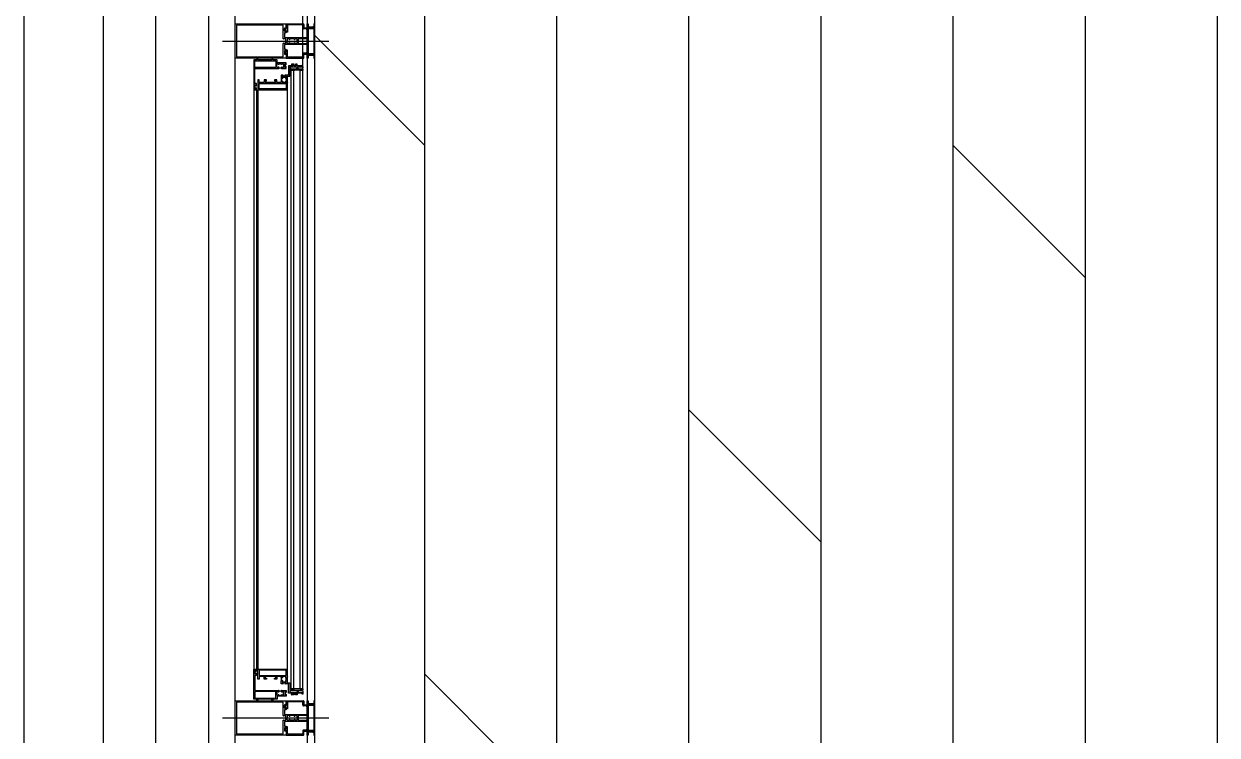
# Model space of a CAD drawing. Header units: millimetres. Extents: x 0 to 356400, y 0 to 68257.
# Drawn here: x 110658.2 to 110748.5, y 7123 to 7176.8 of the extents above; entities that cross this region are included whole.
import ezdxf

# ---------------------------------------------------------------- set-up
doc = ezdxf.new("R2010")
doc.units = ezdxf.units.MM
doc.header["$LTSCALE"] = 75
doc.layers.add('8', color=8, linetype='Continuous')

# ---------------------------------------------------------------- blocks, each defined once
blk = doc.blocks.new('G$C7369CDF7')
at = {"layer": '8'}
for p, q in [((1430.3, 39657.8), (8430.3, 39657.8)), ((1430.3, 39407.8), (8430.3, 39407.8)), ((4987.1, 39157.8), (5237.1, 39407.8)), ((1430.3, 39157.8), (8430.3, 39157.8)), ((1430.3, 38907.8), (8430.3, 38907.8)), ((5487.1, 38657.8), (5737.1, 38907.8)), ((1430.3, 38657.8), (8430.3, 38657.8)), ((1430.3, 38407.8), (8430.3, 38407.8)), ((5987.1, 38157.8), (6237.1, 38407.8)), ((1430.3, 38157.8), (8430.3, 38157.8)), ((4779.3, 37950), (4987.1, 38157.8)), ((4790.3, 37775.8), (4790.3, 37977.1)), ((6070.3, 37775.8), (6070.3, 37977.1)), ((2220.3, 37950), (8630.3, 37950)), ((3542.8, 37950), (8565.3, 37950)), ((3542.8, 37936), (8565.3, 37936)), ((4790.3, 37950), (4757.8, 37950)), ((4757.8, 37950), (4757.8, 37948.5)), ((4757.8, 37948.5), (4764.3, 37948.5)), ((4757.8, 37936), (4757.8, 37938)), ((4757.8, 37938), (4762.7, 37938)), ((4767.8, 37936), (4757.8, 37936)), ((4763.2, 37938.5), (4763.2, 37946.7)), ((4764.7, 37946.7), (4764.7, 37938.5)), ((4764.8, 37948), (4764.8, 37939.1)), ((4765.2, 37938), (4790.3, 37938)), ((4765.3, 37930), (4765.3, 37935.5)), ((4765.3, 37935.5), (4767.3, 37935.5)), ((4766.3, 37939.1), (4766.3, 37948)), ((4766.8, 37948.5), (4814.3, 37948.5)), ((4767.3, 37935.5), (4767.3, 37929)), ((4767.8, 37935.3), (4767.8, 37936)), ((4782.8, 37936), (4769.3, 37936)), ((4769.3, 37936), (4769.3, 37935.3)), ((4783.8, 37907.8), (4783.8, 37935)), ((4794.8, 37936), (4785.8, 37936)), ((4785.8, 37936), (4785.8, 37919)), ((4822.8, 37950), (4790.3, 37950)), ((4790.3, 37938), (4815.4, 37938)), ((4794.8, 37919), (4794.8, 37936)), ((4796.8, 37935), (4796.8, 37907.8)), ((4811.3, 37936), (4797.8, 37936)), ((4811.3, 37935.3), (4811.3, 37936)), ((4822.8, 37936), (4812.8, 37936)), ((4812.8, 37936), (4812.8, 37935.3)), ((4815.3, 37935.5), (4813.3, 37935.5)), ((4813.3, 37935.5), (4813.3, 37929)), ((4814.3, 37948.5), (4814.3, 37939.1)), ((4815.3, 37930), (4815.3, 37935.5)), ((4815.8, 37939.1), (4815.8, 37948)), ((4815.9, 37938.5), (4815.9, 37946.7)), ((4816.3, 37948.5), (4822.8, 37948.5)), ((4817.4, 37946.7), (4817.4, 37938.5)), ((4817.9, 37938), (4822.8, 37938)), ((4822.8, 37948.5), (4822.8, 37950)), ((4822.8, 37938), (4822.8, 37936)), ((6070.3, 37950), (6037.8, 37950)), ((6037.8, 37950), (6037.8, 37948.5)), ((6037.8, 37948.5), (6044.3, 37948.5)), ((6037.8, 37936), (6037.8, 37938)), ((6037.8, 37938), (6042.7, 37938)), ((6047.8, 37936), (6037.8, 37936)), ((6043.2, 37938.5), (6043.2, 37946.7)), ((6044.7, 37946.7), (6044.7, 37938.5)), ((6044.8, 37948), (6044.8, 37939.1)), ((6045.2, 37938), (6070.3, 37938)), ((6045.3, 37930), (6045.3, 37935.5)), ((6045.3, 37935.5), (6047.3, 37935.5)), ((6046.3, 37939.1), (6046.3, 37948)), ((6046.8, 37948.5), (6094.3, 37948.5)), ((6047.3, 37935.5), (6047.3, 37929)), ((6047.8, 37935.3), (6047.8, 37936)), ((6062.8, 37936), (6049.3, 37936)), ((6049.3, 37936), (6049.3, 37935.3)), ((6063.8, 37907.8), (6063.8, 37935)), ((6074.8, 37936), (6065.8, 37936)), ((6065.8, 37936), (6065.8, 37919)), ((6102.8, 37950), (6070.3, 37950)), ((6070.3, 37938), (6095.4, 37938)), ((6074.8, 37919), (6074.8, 37936)), ((6076.8, 37935), (6076.8, 37907.8)), ((6091.3, 37936), (6077.8, 37936)), ((6091.3, 37935.3), (6091.3, 37936)), ((6102.8, 37936), (6092.8, 37936)), ((6092.8, 37936), (6092.8, 37935.3)), ((6095.3, 37935.5), (6093.3, 37935.5)), ((6093.3, 37935.5), (6093.3, 37929)), ((6094.3, 37948.5), (6094.3, 37939.1)), ((6095.3, 37930), (6095.3, 37935.5)), ((6095.8, 37939.1), (6095.8, 37948)), ((6095.9, 37938.5), (6095.9, 37946.7)), ((6096.3, 37948.5), (6102.8, 37948.5)), ((6097.4, 37946.7), (6097.4, 37938.5)), ((6097.9, 37938), (6102.8, 37938)), ((6102.8, 37948.5), (6102.8, 37950)), ((6102.8, 37938), (6102.8, 37936)), ((6015.4, 37928), (3565.2, 37928)), ((4757.8, 37896.3), (4757.8, 37929)), ((4758.8, 37930), (4765.3, 37930)), ((4766.3, 37928), (4759.8, 37928)), ((4759.8, 37928), (4759.8, 37898.6)), ((4785.8, 37919), (4790.3, 37919)), ((4785.8, 37916.2), (4785.8, 37913.5)), ((4785.8, 37911), (4785.8, 37904)), ((4786.3, 37913), (4786.5, 37913)), ((4786.5, 37911.5), (4786.3, 37911.5)), ((4790.3, 37917), (4786.6, 37917)), ((4790.3, 37919), (4794.8, 37919)), ((4790.3, 37917), (4794, 37917)), ((4794.3, 37913), (4794, 37913)), ((4794, 37911.5), (4794.3, 37911.5)), ((4794.8, 37916.2), (4794.8, 37913.5)), ((4794.8, 37911), (4794.8, 37904)), ((4814.3, 37928), (4820.8, 37928)), ((4821.8, 37930), (4815.3, 37930)), ((4820.8, 37928), (4820.8, 37898.6)), ((4822.8, 37896.3), (4822.8, 37929)), ((4837.2, 37917.2), (4834, 37917.2)), ((4834, 37917.2), (4834, 37914.2)), ((4837.2, 37911.5), (4834, 37911.5)), ((4834, 37911.5), (4834, 37907)), ((4834.5, 37913.7), (4835.2, 37913.7)), ((4835, 37927.7), (4835, 37926.8)), ((4839.2, 37928), (4835.3, 37928)), ((4835.3, 37926.5), (4837.2, 37926.5)), ((4835.7, 37914.2), (4835.7, 37915.2)), ((4835.7, 37915.2), (4837.2, 37915.2)), ((4835.7, 37907), (4835.7, 37909.5)), ((4835.7, 37909.5), (4837.2, 37909.5)), ((4837.2, 37926.5), (4837.2, 37917.2)), ((4837.2, 37915.2), (4837.2, 37913.7)), ((4837.2, 37913.7), (4837.2, 37911.5)), ((4837.2, 37909.5), (4837.2, 37901)), ((4839.2, 37919), (4839.2, 37928)), ((4842.7, 37919), (4839.2, 37919)), ((4839.2, 37903), (4839.2, 37917.7)), ((4839.2, 37917.7), (4841.4, 37917.7)), ((4841.4, 37917.7), (4841.4, 37915.7)), ((4841.4, 37915.7), (4842.7, 37915.7)), ((4842.7, 37903), (4842.7, 37927)), ((4842.7, 37927), (4845.2, 37927)), ((4842.7, 37915.7), (4842.7, 37919)), ((4845.2, 37923), (4845.2, 37928)), ((4845.2, 37927), (4845.2, 37903)), ((6015.4, 37923), (4845.2, 37923)), ((4845.2, 37906), (4845.2, 37912)), ((6015.4, 37911), (4845.2, 37911)), ((6015.4, 37923), (6015.4, 37928)), ((6015.4, 37927), (6015.4, 37903)), ((6017.9, 37927), (6015.4, 37927)), ((6015.4, 37906), (6015.4, 37912)), ((6017.9, 37903), (6017.9, 37927)), ((6017.9, 37915.7), (6017.9, 37919)), ((6017.9, 37919), (6021.4, 37919)), ((6019.2, 37915.7), (6017.9, 37915.7)), ((6021.4, 37917.7), (6019.2, 37917.7)), ((6019.2, 37917.7), (6019.2, 37915.7)), ((6021.4, 37919), (6021.4, 37928)), ((6021.4, 37928), (6025.3, 37928)), ((6021.4, 37903), (6021.4, 37917.7)), ((6025.3, 37926.5), (6023.4, 37926.5)), ((6023.4, 37926.5), (6023.4, 37917.2)), ((6023.4, 37917.2), (6026.6, 37917.2)), ((6024.9, 37915.2), (6023.4, 37915.2)), ((6023.4, 37915.2), (6023.4, 37913.7)), ((6023.4, 37913.7), (6023.4, 37911.5)), ((6023.4, 37911.5), (6026.6, 37911.5)), ((6024.9, 37909.5), (6023.4, 37909.5)), ((6023.4, 37909.5), (6023.4, 37901)), ((6024.9, 37914.2), (6024.9, 37915.2)), ((6024.9, 37907), (6024.9, 37909.5)), ((6026.1, 37913.7), (6025.4, 37913.7)), ((6025.6, 37927.7), (6025.6, 37926.8)), ((6026.6, 37917.2), (6026.6, 37914.2)), ((6026.6, 37911.5), (6026.6, 37907)), ((6037.8, 37896.3), (6037.8, 37929)), ((6038.8, 37930), (6045.3, 37930)), ((6046.3, 37928), (6039.8, 37928)), ((6039.8, 37928), (6039.8, 37898.6)), ((6065.8, 37919), (6070.3, 37919)), ((6065.8, 37916.2), (6065.8, 37913.5)), ((6065.8, 37911), (6065.8, 37904)), ((6066.3, 37913), (6066.5, 37913)), ((6066.5, 37911.5), (6066.3, 37911.5)), ((6070.3, 37917), (6066.6, 37917)), ((6070.3, 37919), (6074.8, 37919)), ((6070.3, 37917), (6074, 37917)), ((6074.3, 37913), (6074, 37913)), ((6074, 37911.5), (6074.3, 37911.5)), ((6074.8, 37916.2), (6074.8, 37913.5)), ((6074.8, 37911), (6074.8, 37904)), ((6094.3, 37928), (6100.8, 37928)), ((6101.8, 37930), (6095.3, 37930)), ((6100.8, 37928), (6100.8, 37898.6)), ((6102.8, 37896.3), (6102.8, 37929)), ((4767.3, 37896.3), (4757.8, 37896.3)), ((4757.8, 37800), (4757.8, 37896)), ((4757.8, 37896), (4766.7, 37896)), ((4759.8, 37898.6), (4773.3, 37898.6)), ((4760.3, 37890), (4760.3, 37802.5)), ((4785.8, 37890.5), (4760.8, 37890.5)), ((4766.7, 37894.9), (4765.8, 37894.9)), ((4765.8, 37894.9), (4765.8, 37893.3)), ((4765.8, 37893.3), (4771.8, 37893.3)), ((4765.9, 37893.9), (4765.9, 37894.4)), ((4766.4, 37894.9), (4767.3, 37894.9)), ((4771.1, 37893.4), (4766.4, 37893.4)), ((4773.3, 37896.3), (4770.3, 37896.3)), ((4770.3, 37894.9), (4771.1, 37894.9)), ((4770.8, 37896), (4774.3, 37896)), ((4771.8, 37894.9), (4770.8, 37894.9)), ((4771.6, 37894.4), (4771.6, 37893.9)), ((4771.8, 37893.3), (4771.8, 37894.9)), ((4773.3, 37898.6), (4773.3, 37896.3)), ((4774.8, 37895.5), (4774.8, 37893.5)), ((4775.3, 37893), (4783.3, 37893)), ((4784.1, 37907.5), (4783.8, 37907.8)), ((4783.8, 37907.2), (4784.1, 37907.5)), ((4783.8, 37893.5), (4783.8, 37907.2)), ((4785.8, 37901.5), (4785.8, 37898.8)), ((4786.3, 37903.5), (4786.5, 37903.5)), ((4786.5, 37902), (4786.3, 37902)), ((4786.3, 37895), (4786.3, 37891)), ((4786.6, 37898), (4790.3, 37898)), ((4790.3, 37895.5), (4786.8, 37895.5)), ((4794, 37898), (4790.3, 37898)), ((4793.8, 37895.5), (4790.3, 37895.5)), ((4794.3, 37903.5), (4794, 37903.5)), ((4794, 37902), (4794.3, 37902)), ((4794.3, 37891), (4794.3, 37895)), ((4794.8, 37901.5), (4794.8, 37898.8)), ((4819.8, 37890.5), (4794.8, 37890.5)), ((4796.8, 37907.8), (4796.5, 37907.5)), ((4796.5, 37907.5), (4796.8, 37907.2)), ((4796.8, 37907.2), (4796.8, 37893.5)), ((4797.3, 37893), (4805.3, 37893)), ((4805.8, 37893.5), (4805.8, 37895.5)), ((4806.3, 37896), (4809.7, 37896)), ((4820.8, 37898.6), (4807.3, 37898.6)), ((4807.3, 37898.6), (4807.3, 37896.3)), ((4807.3, 37896.3), (4810.3, 37896.3)), ((4809.7, 37894.9), (4808.8, 37894.9)), ((4808.8, 37894.9), (4808.8, 37893.3)), ((4808.8, 37893.3), (4814.8, 37893.3)), ((4808.9, 37894.4), (4808.9, 37893.9)), ((4810.3, 37894.9), (4809.4, 37894.9)), ((4809.4, 37893.4), (4814.1, 37893.4)), ((4813.3, 37896.3), (4822.8, 37896.3)), ((4814.1, 37894.9), (4813.3, 37894.9)), ((4813.8, 37896), (4822.8, 37896)), ((4814.8, 37894.9), (4813.8, 37894.9)), ((4814.6, 37893.9), (4814.6, 37894.4)), ((4814.8, 37893.3), (4814.8, 37894.9)), ((4820.3, 37802.5), (4820.3, 37890)), ((4822.8, 37896), (4822.8, 37800)), ((4834.8, 37896), (4831.3, 37896)), ((4831.3, 37896), (4831.3, 37885.3)), ((4831.3, 37885.3), (4831.6, 37885)), ((4833.3, 37893.5), (4833.3, 37895)), ((4833.3, 37895), (4834.8, 37895)), ((4840.3, 37893.5), (4833.3, 37893.5)), ((4833.3, 37888.6), (4833.3, 37891)), ((4833.8, 37888.6), (4833.3, 37888.6)), ((4833.3, 37882.4), (4833.3, 37887.6)), ((4833.3, 37887.6), (4833.8, 37887.6)), ((4833.8, 37891.5), (4839.8, 37891.5)), ((4834.5, 37906.5), (4835.2, 37906.5)), ((4837.2, 37901), (4854.5, 37901)), ((4838.3, 37895.5), (4838.3, 37895.5)), ((4842.3, 37896), (4838.8, 37896)), ((4838.8, 37895), (4840.3, 37895)), ((4841.4, 37903), (4839.2, 37903)), ((4840.3, 37888.6), (4839.8, 37888.6)), ((4839.8, 37887.6), (4841.8, 37887.6)), ((4840.3, 37895), (4840.3, 37893.5)), ((4840.3, 37891), (4840.3, 37888.6)), ((4842.7, 37905), (4841.4, 37905)), ((4841.4, 37905), (4841.4, 37903)), ((4842.3, 37888.1), (4842.3, 37896)), ((4842.7, 37903), (4842.7, 37905)), ((4845.2, 37903), (4842.7, 37903)), ((4856.5, 37903), (4842.7, 37903)), ((6015.4, 37906), (4845.2, 37906)), ((4854.5, 37901), (4854.5, 37894.5)), ((4854.5, 37898), (5977.8, 37898)), ((4854.5, 37890.1), (4854.5, 37887)), ((4854.5, 37887), (4860.7, 37887)), ((4855.5, 37894.5), (4855.5, 37895.4)), ((4855.5, 37889.2), (4855.5, 37890.1)), ((4856.5, 37898), (4856.5, 37903)), ((4863.5, 37898), (4856.5, 37898)), ((4856.8, 37895.4), (4856.8, 37889.2)), ((4858.8, 37889.6), (4858.8, 37895.4)), ((4859.4, 37896), (4859.7, 37896)), ((4859.7, 37889), (4859.4, 37889)), ((4861.2, 37887.5), (4861.2, 37889.5)), ((4861.7, 37896), (4865.9, 37896)), ((4863.8, 37897.7), (4863.5, 37898)), ((4864.1, 37898), (4863.8, 37897.7)), ((4867.8, 37898), (4864.1, 37898)), ((4866.4, 37889.5), (4866.4, 37887.5)), ((4866.9, 37887), (4868.8, 37887)), ((4867.8, 37898.5), (4867.8, 37898)), ((4867.9, 37896), (4868.2, 37896)), ((4868.2, 37889), (4867.9, 37889)), ((4868.8, 37895.4), (4868.8, 37889.6)), ((4868.8, 37887), (4868.8, 37878.5)), ((4869.3, 37898), (4869.3, 37898.5)), ((4882.8, 37898), (4869.3, 37898)), ((4870.8, 37845), (4870.8, 37896)), ((4870.8, 37896), (4880.8, 37896)), ((4880.8, 37896), (4880.8, 37845)), ((4882.8, 37843), (4882.8, 37898)), ((5977.8, 37843), (5977.8, 37898)), ((5977.8, 37898), (5991.3, 37898)), ((5989.8, 37896), (5979.8, 37896)), ((5979.8, 37896), (5979.8, 37845)), ((5989.8, 37845), (5989.8, 37896)), ((5991.3, 37898), (5991.3, 37898.5)), ((5991.8, 37895.4), (5991.8, 37889.6)), ((5993.7, 37887), (5991.8, 37887)), ((5991.8, 37887), (5991.8, 37878.5)), ((5992.7, 37896), (5992.4, 37896)), ((5992.4, 37889), (5992.7, 37889)), ((5992.8, 37898.5), (5992.8, 37898)), ((5992.8, 37898), (5996.5, 37898)), ((5994.2, 37889.5), (5994.2, 37887.5)), ((5998.9, 37896), (5994.7, 37896)), ((5996.5, 37898), (5996.8, 37897.7)), ((5996.8, 37897.7), (5997.1, 37898)), ((5997.1, 37898), (6004, 37898)), ((5999.4, 37887.5), (5999.4, 37889.5)), ((6006, 37887), (5999.9, 37887)), ((6001.2, 37896), (6000.9, 37896)), ((6000.9, 37889), (6001.2, 37889)), ((6001.8, 37889.6), (6001.8, 37895.4)), ((6003.8, 37895.4), (6003.8, 37889.2)), ((6004, 37898), (6004, 37903)), ((6004, 37903), (6017.9, 37903)), ((6005, 37894.5), (6005, 37895.4)), ((6005, 37889.2), (6005, 37890.1)), ((6023.4, 37901), (6006, 37901)), ((6006, 37901), (6006, 37894.5)), ((6006, 37890.1), (6006, 37887)), ((6015.4, 37903), (6017.9, 37903)), ((6017.9, 37903), (6017.9, 37905)), ((6017.9, 37905), (6019.2, 37905)), ((6018.3, 37888.1), (6018.3, 37896)), ((6018.3, 37896), (6021.8, 37896)), ((6020.8, 37887.6), (6018.8, 37887.6)), ((6019.2, 37905), (6019.2, 37903)), ((6019.2, 37903), (6021.4, 37903)), ((6021.8, 37895), (6020.3, 37895)), ((6020.3, 37895), (6020.3, 37893.5)), ((6020.3, 37893.5), (6027.3, 37893.5)), ((6020.3, 37891), (6020.3, 37888.6)), ((6020.3, 37888.6), (6020.8, 37888.6)), ((6026.8, 37891.5), (6020.8, 37891.5)), ((6022.3, 37895.5), (6022.3, 37895.5)), ((6026.1, 37906.5), (6025.4, 37906.5)), ((6025.8, 37896), (6029.3, 37896)), ((6027.3, 37895), (6025.8, 37895)), ((6026.8, 37888.6), (6027.3, 37888.6)), ((6027.3, 37887.6), (6026.8, 37887.6)), ((6027.3, 37893.5), (6027.3, 37895)), ((6027.3, 37888.6), (6027.3, 37891)), ((6027.3, 37882.4), (6027.3, 37887.6)), ((6029.3, 37885.3), (6029, 37885)), ((6029.3, 37896), (6029.3, 37885.3)), ((6047.3, 37896.3), (6037.8, 37896.3)), ((6037.8, 37800), (6037.8, 37896)), ((6037.8, 37896), (6046.7, 37896)), ((6039.8, 37898.6), (6053.3, 37898.6)), ((6040.3, 37890), (6040.3, 37802.5)), ((6065.8, 37890.5), (6040.8, 37890.5)), ((6046.7, 37894.9), (6045.8, 37894.9)), ((6045.8, 37894.9), (6045.8, 37893.3)), ((6045.8, 37893.3), (6051.8, 37893.3)), ((6045.9, 37893.9), (6045.9, 37894.4)), ((6046.4, 37894.9), (6047.3, 37894.9)), ((6051.1, 37893.4), (6046.4, 37893.4)), ((6053.3, 37896.3), (6050.3, 37896.3)), ((6050.3, 37894.9), (6051.1, 37894.9)), ((6050.8, 37896), (6054.3, 37896)), ((6051.8, 37894.9), (6050.8, 37894.9)), ((6051.6, 37894.4), (6051.6, 37893.9)), ((6051.8, 37893.3), (6051.8, 37894.9)), ((6053.3, 37898.6), (6053.3, 37896.3)), ((6054.8, 37895.5), (6054.8, 37893.5)), ((6055.3, 37893), (6063.3, 37893)), ((6064.1, 37907.5), (6063.8, 37907.8)), ((6063.8, 37907.2), (6064.1, 37907.5)), ((6063.8, 37893.5), (6063.8, 37907.2)), ((6065.8, 37901.5), (6065.8, 37898.8)), ((6066.3, 37903.5), (6066.5, 37903.5)), ((6066.5, 37902), (6066.3, 37902)), ((6066.3, 37895), (6066.3, 37891)), ((6066.6, 37898), (6070.3, 37898)), ((6070.3, 37895.5), (6066.8, 37895.5)), ((6074, 37898), (6070.3, 37898)), ((6073.8, 37895.5), (6070.3, 37895.5)), ((6074.3, 37903.5), (6074, 37903.5)), ((6074, 37902), (6074.3, 37902)), ((6074.3, 37891), (6074.3, 37895)), ((6074.8, 37901.5), (6074.8, 37898.8)), ((6099.8, 37890.5), (6074.8, 37890.5)), ((6076.8, 37907.8), (6076.5, 37907.5)), ((6076.5, 37907.5), (6076.8, 37907.2)), ((6076.8, 37907.2), (6076.8, 37893.5)), ((6077.3, 37893), (6085.3, 37893)), ((6085.8, 37893.5), (6085.8, 37895.5)), ((6086.3, 37896), (6089.7, 37896)), ((6100.8, 37898.6), (6087.3, 37898.6)), ((6087.3, 37898.6), (6087.3, 37896.3)), ((6087.3, 37896.3), (6090.3, 37896.3)), ((6089.7, 37894.9), (6088.8, 37894.9)), ((6088.8, 37894.9), (6088.8, 37893.3)), ((6088.8, 37893.3), (6094.8, 37893.3)), ((6088.9, 37894.4), (6088.9, 37893.9)), ((6090.3, 37894.9), (6089.4, 37894.9)), ((6089.4, 37893.4), (6094.1, 37893.4)), ((6093.3, 37896.3), (6102.8, 37896.3)), ((6094.1, 37894.9), (6093.3, 37894.9)), ((6093.8, 37896), (6102.8, 37896)), ((6094.8, 37894.9), (6093.8, 37894.9)), ((6094.6, 37893.9), (6094.6, 37894.4)), ((6094.8, 37893.3), (6094.8, 37894.9)), ((6100.3, 37802.5), (6100.3, 37890)), ((6102.8, 37896), (6102.8, 37800)), ((4825.8, 37871), (4823.8, 37871)), ((4823.8, 37869), (4825.8, 37869)), ((4830.8, 37879), (4825.8, 37879)), ((4825.8, 37879), (4825.8, 37871)), ((4825.8, 37869), (4825.8, 37843)), ((4827.8, 37876.5), (4840.3, 37876.5)), ((4827.8, 37837), (4827.8, 37876.5)), ((4831.6, 37885), (4831.3, 37884.7)), ((4831.3, 37884.7), (4831.3, 37879.5)), ((4833.8, 37882.4), (4833.3, 37882.4)), ((4833.3, 37879), (4833.3, 37881.4)), ((4833.3, 37881.4), (4833.8, 37881.4)), ((4839.8, 37878.5), (4833.8, 37878.5)), ((4841.8, 37882.4), (4839.8, 37882.4)), ((4839.8, 37881.4), (4840.3, 37881.4)), ((4840.3, 37881.4), (4840.3, 37879)), ((4840.3, 37876.5), (4840.3, 37837)), ((4842.3, 37838), (4842.3, 37881.9)), ((4868.8, 37878.5), (4863.8, 37878.5)), ((4863.8, 37878.5), (4863.8, 37874)), ((4863.8, 37874), (4865.8, 37874)), ((4865.8, 37874), (4865.8, 37876.5)), ((4865.8, 37876.5), (4868.8, 37876.5)), ((4868.8, 37876.5), (4868.8, 37856.5)), ((5991.8, 37878.5), (5996.8, 37878.5)), ((5994.8, 37876.5), (5991.8, 37876.5)), ((5991.8, 37876.5), (5991.8, 37856.5)), ((5994.8, 37874), (5994.8, 37876.5)), ((5996.8, 37874), (5994.8, 37874)), ((5996.8, 37878.5), (5996.8, 37874)), ((6018.3, 37838), (6018.3, 37881.9)), ((6018.8, 37882.4), (6020.8, 37882.4)), ((6020.8, 37881.4), (6020.3, 37881.4)), ((6020.3, 37881.4), (6020.3, 37879)), ((6032.8, 37876.5), (6020.3, 37876.5)), ((6020.3, 37876.5), (6020.3, 37837)), ((6020.8, 37878.5), (6026.8, 37878.5)), ((6026.8, 37882.4), (6027.3, 37882.4)), ((6027.3, 37881.4), (6026.8, 37881.4)), ((6027.3, 37879), (6027.3, 37881.4)), ((6029, 37885), (6029.3, 37884.7)), ((6029.3, 37884.7), (6029.3, 37879.5)), ((6029.8, 37879), (6034.8, 37879)), ((6032.8, 37837), (6032.8, 37876.5)), ((6034.8, 37879), (6034.8, 37871)), ((6034.8, 37871), (6036.8, 37871)), ((6036.8, 37869), (6034.8, 37869)), ((6034.8, 37869), (6034.8, 37843)), ((4825.8, 37843), (4823.8, 37843)), ((4823.8, 37841), (4825.8, 37841)), ((4825.8, 37841), (4825.8, 37835)), ((4865.8, 37859), (4863.8, 37859)), ((4863.8, 37859), (4863.8, 37854.5)), ((4863.8, 37854.5), (4868.8, 37854.5)), ((4868.8, 37845), (4863.8, 37845)), ((4863.8, 37845), (4863.8, 37843)), ((4863.8, 37843), (4882.8, 37843)), ((4865.8, 37856.5), (4865.8, 37859)), ((4868.8, 37856.5), (4865.8, 37856.5)), ((4868.8, 37854.5), (4868.8, 37845)), ((4880.8, 37845), (4870.8, 37845)), ((4882.8, 37843), (5977.8, 37843)), ((5996.8, 37843), (5977.8, 37843)), ((5979.8, 37845), (5989.8, 37845)), ((5991.8, 37856.5), (5994.8, 37856.5)), ((5996.8, 37854.5), (5991.8, 37854.5)), ((5991.8, 37854.5), (5991.8, 37845)), ((5991.8, 37845), (5996.8, 37845)), ((5994.8, 37856.5), (5994.8, 37859)), ((5994.8, 37859), (5996.8, 37859)), ((5996.8, 37859), (5996.8, 37854.5)), ((5996.8, 37845), (5996.8, 37843)), ((6034.8, 37843), (6036.8, 37843)), ((6036.8, 37841), (6034.8, 37841)), ((6034.8, 37841), (6034.8, 37835)), ((4825.8, 37835), (4882.8, 37835)), ((4840.3, 37837), (4827.8, 37837)), ((4870.8, 37837), (4843.3, 37837)), ((4874.3, 37840), (4870.8, 37840)), ((4870.8, 37840), (4870.8, 37837)), ((4872.8, 37837), (4872.8, 37838.5)), ((4872.8, 37838.5), (4874.3, 37838.5)), ((4880.8, 37837), (4872.8, 37837)), ((4882.8, 37840), (4879.3, 37840)), ((4879.3, 37838.5), (4880.8, 37838.5)), ((4880.8, 37838.5), (4880.8, 37837)), ((4882.8, 37840), (5977.8, 37840)), ((4882.8, 37835), (4882.8, 37840)), ((4882.8, 37835), (5977.8, 37835)), ((5977.8, 37840), (5981.3, 37840)), ((5977.8, 37835), (5977.8, 37840)), ((6034.8, 37835), (5977.8, 37835)), ((5981.3, 37838.5), (5979.8, 37838.5)), ((5979.8, 37838.5), (5979.8, 37837)), ((5979.8, 37837), (5987.8, 37837)), ((5986.3, 37840), (5989.8, 37840)), ((5987.8, 37838.5), (5986.3, 37838.5)), ((5987.8, 37837), (5987.8, 37838.5)), ((5989.8, 37840), (5989.8, 37837)), ((5989.8, 37837), (6017.3, 37837)), ((6020.3, 37837), (6032.8, 37837)), ((8565.3, 37800), (3542.8, 37800)), ((4822.8, 37800), (4757.8, 37800)), ((4760.3, 37802.5), (4820.3, 37802.5)), ((6102.8, 37800), (6037.8, 37800)), ((6040.3, 37802.5), (6100.3, 37802.5)), ((8640.3, 37750), (2220.3, 37750)), ((15030.3, 37650), (530.3, 37650)), ((2220.3, 37550), (8640.3, 37550)), ((2030.3, 37400), (8830.3, 37400))]:
    blk.add_line(p, q, dxfattribs=at)
for centre, radius, start, end in [((4762.7, 37938.5), 0.5, 270, 0), ((4763.9, 37946.7), 0.75, 0, 180), ((4764.3, 37948), 0.5, 0, 90), ((4765.2, 37938.5), 0.5, 180, 270), ((4765.5, 37939.1), 0.75, 180, 0), ((4766.8, 37948), 0.5, 90, 180), ((4768.5, 37935.3), 0.75, 180, 0), ((4782.8, 37935), 1, 0, 90), ((4797.8, 37935), 1, 90, 180), ((4812, 37935.3), 0.75, 180, 0), ((4815, 37939.1), 0.75, 180, 0), ((4815.4, 37938.5), 0.5, 270, 0), ((4816.3, 37948), 0.5, 90, 180), ((4816.6, 37946.7), 0.75, 0, 180), ((4817.9, 37938.5), 0.5, 180, 270), ((6042.7, 37938.5), 0.5, 270, 0), ((6043.9, 37946.7), 0.75, 0, 180), ((6044.3, 37948), 0.5, 0, 90), ((6045.2, 37938.5), 0.5, 180, 270), ((6045.5, 37939.1), 0.75, 180, 0), ((6046.8, 37948), 0.5, 90, 180), ((6048.5, 37935.3), 0.75, 180, 0), ((6062.8, 37935), 1, 0, 90), ((6077.8, 37935), 1, 90, 180), ((6092, 37935.3), 0.75, 180, 0), ((6095, 37939.1), 0.75, 180, 0), ((6095.4, 37938.5), 0.5, 270, 0), ((6096.3, 37948), 0.5, 90, 180), ((6096.6, 37946.7), 0.75, 0, 180), ((6097.9, 37938.5), 0.5, 180, 270), ((4758.8, 37929), 1, 90, 180), ((4766.3, 37929), 1, 270, 0), ((4786.6, 37916.2), 0.8, 90, 180), ((4786.3, 37913.5), 0.5, 180, 270), ((4786.3, 37911), 0.5, 90, 180), ((4786.5, 37912.3), 0.75, 270, 90), ((4794, 37912.3), 0.75, 90, 270), ((4794, 37916.2), 0.8, 360, 90), ((4794.3, 37913.5), 0.5, 270, 0), ((4794.3, 37911), 0.5, 0, 90), ((4814.3, 37929), 1, 180, 270), ((4821.8, 37929), 1, 0, 90), ((4834.5, 37914.2), 0.5, 180, 270), ((4835.3, 37927.7), 0.3, 90, 180), ((4835.3, 37926.8), 0.3, 180, 270), ((4835.2, 37914.2), 0.5, 270, 0), ((4842.2, 37935.9), 8.43, 249.237, 290.763), ((6018.4, 37935.9), 8.43, 249.237, 290.763), ((6025.4, 37914.2), 0.5, 180, 270), ((6025.3, 37927.7), 0.3, 360, 90), ((6025.3, 37926.8), 0.3, 270, 0), ((6026.1, 37914.2), 0.5, 270, 0), ((6038.8, 37929), 1, 90, 180), ((6046.3, 37929), 1, 270, 0), ((6066.6, 37916.2), 0.8, 90, 180), ((6066.3, 37913.5), 0.5, 180, 270), ((6066.3, 37911), 0.5, 90, 180), ((6066.5, 37912.3), 0.75, 270, 90), ((6074, 37912.3), 0.75, 90, 270), ((6074, 37916.2), 0.8, 360, 90), ((6074.3, 37913.5), 0.5, 270, 0), ((6074.3, 37911), 0.5, 0, 90), ((6094.3, 37929), 1, 180, 270), ((6101.8, 37929), 1, 0, 90), ((4760.8, 37890), 0.5, 90, 180), ((4766.4, 37894.4), 0.5, 90, 180), ((4766.4, 37893.9), 0.5, 180, 270), ((4766.7, 37895.5), 0.55, 270, 90), ((4767, 37895.6), 0.765, 290.2778, 69.7222), ((4770.6, 37895.6), 0.765, 110.2778, 249.7222), ((4770.8, 37895.5), 0.55, 90, 270), ((4771.1, 37894.4), 0.5, 0, 90), ((4771.1, 37893.9), 0.5, 270, 0), ((4774.3, 37895.5), 0.5, 0, 90), ((4775.3, 37893.5), 0.5, 180, 270), ((4783.3, 37893.5), 0.5, 270, 0), ((4786.3, 37904), 0.5, 180, 270), ((4786.3, 37901.5), 0.5, 90, 180), ((4786.6, 37898.8), 0.8, 180, 270), ((4785.8, 37891), 0.5, 270, 0), ((4786.8, 37895), 0.5, 90, 180), ((4786.5, 37902.8), 0.75, 270, 90), ((4794, 37902.8), 0.75, 90, 270), ((4793.8, 37895), 0.5, 0, 90), ((4794, 37898.8), 0.8, 270, 0), ((4794.3, 37904), 0.5, 270, 0), ((4794.3, 37901.5), 0.5, 0, 90), ((4794.8, 37891), 0.5, 180, 270), ((4797.3, 37893.5), 0.5, 180, 270), ((4805.3, 37893.5), 0.5, 270, 0), ((4806.3, 37895.5), 0.5, 90, 180), ((4809.4, 37894.4), 0.5, 90, 180), ((4809.4, 37893.9), 0.5, 180, 270), ((4809.7, 37895.5), 0.55, 270, 90), ((4810, 37895.6), 0.765, 290.2778, 69.7222), ((4813.6, 37895.6), 0.765, 110.2778, 249.7222), ((4813.8, 37895.5), 0.55, 90, 270), ((4814.1, 37894.4), 0.5, 0, 90), ((4814.1, 37893.9), 0.5, 270, 0), ((4819.8, 37890), 0.5, 0, 90), ((4833.8, 37891), 0.5, 90, 180), ((4833.8, 37888.1), 0.5, 270, 90), ((4834.5, 37907), 0.5, 180, 270), ((4834.8, 37895.5), 0.5, 270, 90), ((4835.2, 37907), 0.5, 270, 0), ((4838.8, 37895.5), 0.5, 90, 180), ((4838.8, 37895.5), 0.5, 180, 270), ((4839.8, 37888.1), 0.5, 90, 270), ((4839.8, 37891), 0.5, 0, 90), ((4847.6, 37885), 6.14, 153.4061, 206.5939), ((4841.8, 37888.1), 0.5, 270, 0), ((4855, 37894.5), 0.5, 180, 270), ((4855, 37890.1), 0.5, 90, 180), ((4855, 37894.5), 0.5, 270, 0), ((4855, 37890.1), 0.5, 0, 90), ((4856.2, 37895.4), 0.625, 90, 180), ((4856.2, 37889.2), 0.625, 180, 270), ((4856.2, 37895.4), 0.625, 0, 90), ((4856.2, 37889.2), 0.625, 270, 0), ((4859.4, 37895.4), 0.6, 90, 180), ((4859.4, 37889.6), 0.6, 180, 270), ((4859.7, 37895.5), 0.5, 0, 90), ((4859.7, 37889.5), 0.5, 270, 0), ((4860.7, 37895.5), 0.5, 180, 0), ((4860.7, 37889.5), 0.5, 0, 180), ((4860.7, 37887.5), 0.5, 270, 0), ((4863.8, 37877.7), 9.86, 73.8262, 106.1738), ((4861.7, 37895.5), 0.5, 90, 180), ((4865.9, 37895.5), 0.5, 0, 90), ((4866.9, 37895.5), 0.5, 180, 0), ((4866.9, 37889.5), 0.5, 0, 180), ((4866.9, 37887.5), 0.5, 180, 270), ((4867.9, 37895.5), 0.5, 90, 180), ((4867.9, 37889.5), 0.5, 180, 270), ((4868.5, 37898.5), 0.75, 0, 180), ((4868.2, 37895.4), 0.6, 360, 90), ((4868.2, 37889.6), 0.6, 270, 0), ((5992, 37898.5), 0.75, 0, 180), ((5992.4, 37895.4), 0.6, 90, 180), ((5992.4, 37889.6), 0.6, 180, 270), ((5992.7, 37895.5), 0.5, 0, 90), ((5992.7, 37889.5), 0.5, 270, 0), ((5993.7, 37895.5), 0.5, 180, 0), ((5993.7, 37889.5), 0.5, 0, 180), ((5993.7, 37887.5), 0.5, 270, 0), ((5996.8, 37877.7), 9.86, 73.8262, 106.1738), ((5994.7, 37895.5), 0.5, 90, 180), ((5998.9, 37895.5), 0.5, 0, 90), ((5999.9, 37895.5), 0.5, 180, 0), ((5999.9, 37889.5), 0.5, 0, 180), ((5999.9, 37887.5), 0.5, 180, 270), ((6000.9, 37895.5), 0.5, 90, 180), ((6000.9, 37889.5), 0.5, 180, 270), ((6001.2, 37895.4), 0.6, 360, 90), ((6001.2, 37889.6), 0.6, 270, 0), ((6004.4, 37895.4), 0.625, 90, 180), ((6004.4, 37889.2), 0.625, 180, 270), ((6004.4, 37895.4), 0.625, 0, 90), ((6004.4, 37889.2), 0.625, 270, 0), ((6005.5, 37894.5), 0.5, 180, 270), ((6005.5, 37890.1), 0.5, 90, 180), ((6005.5, 37894.5), 0.5, 270, 0), ((6005.5, 37890.1), 0.5, 0, 90), ((6018.8, 37888.1), 0.5, 180, 270), ((6012.9, 37885), 6.14, 333.4061, 26.5939), ((6020.8, 37891), 0.5, 90, 180), ((6020.8, 37888.1), 0.5, 270, 90), ((6021.8, 37895.5), 0.5, 0, 90), ((6021.8, 37895.5), 0.5, 270, 360), ((6025.4, 37907), 0.5, 180, 270), ((6025.8, 37895.5), 0.5, 90, 270), ((6026.1, 37907), 0.5, 270, 0), ((6026.8, 37888.1), 0.5, 90, 270), ((6026.8, 37891), 0.5, 0, 90), ((6040.8, 37890), 0.5, 90, 180), ((6046.4, 37894.4), 0.5, 90, 180), ((6046.4, 37893.9), 0.5, 180, 270), ((6046.7, 37895.5), 0.55, 270, 90), ((6047, 37895.6), 0.765, 290.2778, 69.7222), ((6050.6, 37895.6), 0.765, 110.2778, 249.7222), ((6050.8, 37895.5), 0.55, 90, 270), ((6051.1, 37894.4), 0.5, 0, 90), ((6051.1, 37893.9), 0.5, 270, 0), ((6054.3, 37895.5), 0.5, 0, 90), ((6055.3, 37893.5), 0.5, 180, 270), ((6063.3, 37893.5), 0.5, 270, 0), ((6066.3, 37904), 0.5, 180, 270), ((6066.3, 37901.5), 0.5, 90, 180), ((6066.6, 37898.8), 0.8, 180, 270), ((6065.8, 37891), 0.5, 270, 0), ((6066.8, 37895), 0.5, 90, 180), ((6066.5, 37902.8), 0.75, 270, 90), ((6074, 37902.8), 0.75, 90, 270), ((6073.8, 37895), 0.5, 0, 90), ((6074, 37898.8), 0.8, 270, 0), ((6074.3, 37904), 0.5, 270, 0), ((6074.3, 37901.5), 0.5, 0, 90), ((6074.8, 37891), 0.5, 180, 270), ((6077.3, 37893.5), 0.5, 180, 270), ((6085.3, 37893.5), 0.5, 270, 0), ((6086.3, 37895.5), 0.5, 90, 180), ((6089.4, 37894.4), 0.5, 90, 180), ((6089.4, 37893.9), 0.5, 180, 270), ((6089.7, 37895.5), 0.55, 270, 90), ((6090, 37895.6), 0.765, 290.2778, 69.7222), ((6093.6, 37895.6), 0.765, 110.2778, 249.7222), ((6093.8, 37895.5), 0.55, 90, 270), ((6094.1, 37894.4), 0.5, 0, 90), ((6094.1, 37893.9), 0.5, 270, 0), ((6099.8, 37890), 0.5, 0, 90), ((4823.8, 37870), 1, 90, 180), ((4823.8, 37870), 1, 180, 270), ((4830.8, 37879.5), 0.5, 270, 0), ((4833.8, 37879), 0.5, 180, 270), ((4833.8, 37881.9), 0.5, 270, 90), ((4839.8, 37881.9), 0.5, 90, 270), ((4839.8, 37879), 0.5, 270, 0), ((4841.8, 37881.9), 0.5, 0, 90), ((6018.8, 37881.9), 0.5, 90, 180), ((6020.8, 37879), 0.5, 180, 270), ((6020.8, 37881.9), 0.5, 270, 90), ((6026.8, 37881.9), 0.5, 90, 270), ((6026.8, 37879), 0.5, 270, 0), ((6029.8, 37879.5), 0.5, 180, 270), ((6036.8, 37870), 1, 0, 90), ((6036.8, 37870), 1, 270, 360), ((4823.8, 37842), 1, 90, 180), ((4823.8, 37842), 1, 180, 270), ((6036.8, 37842), 1, 0, 90), ((6036.8, 37842), 1, 270, 360), ((4843.3, 37838), 1, 180, 270), ((4874.3, 37839.3), 0.75, 270, 90), ((4879.3, 37839.3), 0.75, 90, 270), ((5981.3, 37839.3), 0.75, 270, 90), ((5986.3, 37839.3), 0.75, 90, 270), ((6017.3, 37838), 1, 270, 360)]:
    blk.add_arc(centre, radius, start, end, dxfattribs=at)

msp = doc.modelspace()

# ---------------------------------------------------------------- block references
at = {"xscale": 0.04000000000000001, "yscale": 0.04000000000000001, "zscale": 0.04000000000000001, "rotation": 270}
msp.add_blockref('G$C7369CDF7', (109162.169, 7367.091), dxfattribs=at)

doc.saveas('drawing.dxf')
